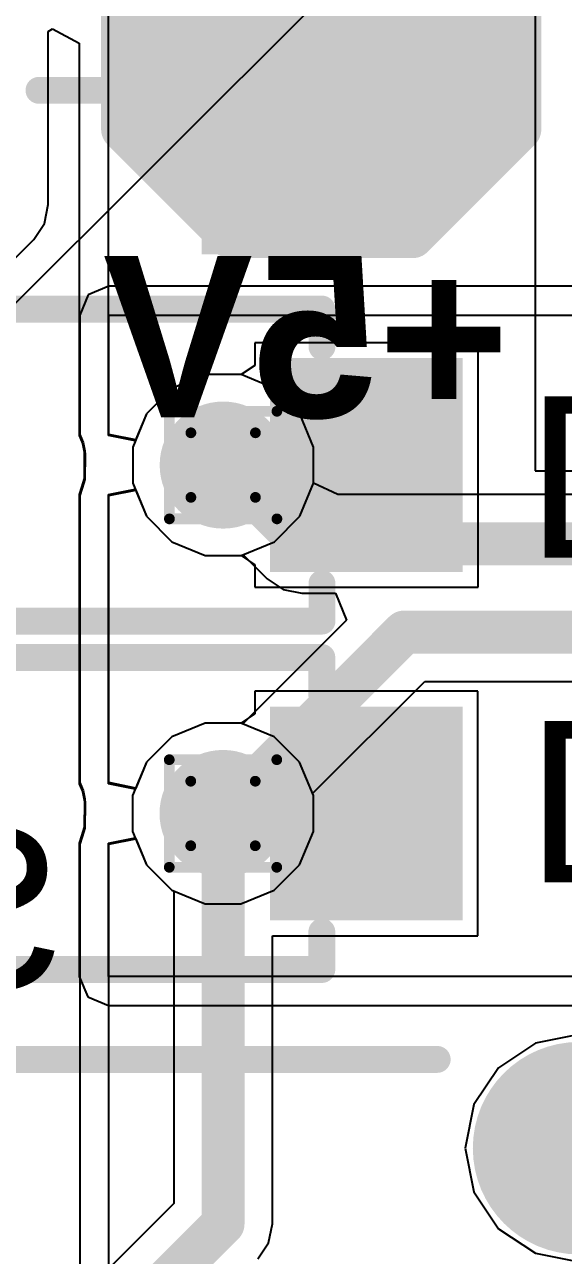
# Model space of a CAD drawing. Header units: inches. Extents: x -22 to 5433, y -13 to 5447.
# Drawn here: x -17.28 to -14.73, y 11.27 to 17.08 of the extents above; entities that cross this region are included whole.
import ezdxf

# ---------------------------------------------------------------- set-up
doc = ezdxf.new("R2010")
doc.units = ezdxf.units.IN
for name, color, linetype in [('Bottom Layer', 5, 'Continuous'), ('Bottom Overlay', 54, 'Continuous'), ('Bottom Paste', 16, 'Continuous'), ('Bottom Solder', 6, 'Continuous'), ('Drill Drawing', 1, 'Continuous'), ('Ground', 16, 'Continuous'), ('Multi-Layer', 9, 'Continuous'), ('Pad Holes', 156, 'Continuous'), ('Power', 76, 'Continuous'), ('Top Layer', 1, 'Continuous'), ('Top Overlay', 2, 'Continuous'), ('Top Paste', 8, 'Continuous'), ('Top Solder', 216, 'Continuous'), ('Via Holes', 16, 'Continuous')]:
    doc.layers.add(name, color=color, linetype=linetype)
doc.styles.add('Arial', font='', dxfattribs={"height": 0.2})
doc.styles.add('Arial_Bold', font='', dxfattribs={"height": 0.2})
doc.styles.get('Arial').set_extended_font_data('Arial')
doc.styles.get('Arial_Bold').set_extended_font_data('Arial', bold=True)

msp = doc.modelspace()

# ---------------------------------------------------------------- hatches: boundary and pattern name
at = {"layer": 'Bottom Layer'}
msp.add_hatch(color=5, dxfattribs=at).paths.add_polyline_path([(-15.4953, 17.7812), (-16.2573, 17.7812), (-16.6383, 17.4002), (-16.6383, 16.6382), (-16.2573, 16.2572), (-15.4953, 16.2572), (-15.1143, 16.6382), (-15.1143, 17.4002)])
h = msp.add_hatch(color=5, dxfattribs=at)
edge = h.paths.add_edge_path()
edge.add_arc((-16.3395, 15.0024), 0.3, 0, 360)
h = msp.add_hatch(color=5, dxfattribs=at)
edge = h.paths.add_edge_path()
edge.add_arc((-16.3402, 13.3574), 0.3, 0, 360)
h = msp.add_hatch(color=5, dxfattribs=at)
edge = h.paths.add_edge_path()
edge.add_arc((-14.6584, 11.7771), 0.4, 90, 270)
edge.add_line((-14.6584, 11.3771), (-13.8584, 11.3771))
edge.add_arc((-13.8584, 11.7771), 0.4, 270, 450)
edge.add_line((-13.8584, 12.1771), (-14.6584, 12.1771))
at = {"layer": 'Bottom Paste'}
msp.add_hatch(color=16, dxfattribs=at).paths.add_polyline_path([(-15.4953, 17.7812), (-16.2573, 17.7812), (-16.6383, 17.4002), (-16.6383, 16.6382), (-16.2573, 16.2572), (-15.4953, 16.2572), (-15.1143, 16.6382), (-15.1143, 17.4002)])
at = {"layer": 'Bottom Solder'}
msp.add_hatch(color=6, dxfattribs=at).paths.add_polyline_path([(-15.4445, 17.8828), (-16.3081, 17.8828), (-16.7399, 17.451), (-16.7399, 16.5874), (-16.3081, 16.1556), (-15.4445, 16.1556), (-15.0127, 16.5874), (-15.0127, 17.451)])
h = msp.add_hatch(color=6, dxfattribs=at)
edge = h.paths.add_edge_path()
edge.add_arc((-14.6584, 11.7771), 0.5016, 90, 270)
edge.add_line((-14.6584, 11.2755), (-13.8584, 11.2755))
edge.add_arc((-13.8584, 11.7771), 0.5016, 270, 450)
edge.add_line((-13.8584, 12.2787), (-14.6584, 12.2787))
at = {"layer": 'Ground'}
h = msp.add_hatch(color=16, dxfattribs=at)
edge = h.paths.add_edge_path()
edge.add_arc((-16.3395, 15.0024), 0.3, 0, 360)
h = msp.add_hatch(color=16, dxfattribs=at)
edge = h.paths.add_edge_path()
edge.add_arc((-16.3402, 13.3574), 0.3, 0, 360)
h = msp.add_hatch(color=16, dxfattribs=at)
edge = h.paths.add_edge_path()
edge.add_arc((-14.6584, 11.7771), 0.4, 90, 270)
edge.add_line((-14.6584, 11.3771), (-13.8584, 11.3771))
edge.add_arc((-13.8584, 11.7771), 0.4, 270, 450)
edge.add_line((-13.8584, 12.1771), (-14.6584, 12.1771))
at = {"layer": 'Multi-Layer'}
h = msp.add_hatch(color=9, dxfattribs=at)
edge = h.paths.add_edge_path()
edge.add_arc((-14.6584, 11.7771), 0.4, 90, 270)
edge.add_line((-14.6584, 11.3771), (-13.8584, 11.3771))
edge.add_arc((-13.8584, 11.7771), 0.4, 270, 450)
edge.add_line((-13.8584, 12.1771), (-14.6584, 12.1771))
at = {"layer": 'Pad Holes'}
h = msp.add_hatch(color=7, dxfattribs=at)
edge = h.paths.add_edge_path()
edge.add_arc((-14.5584, 11.7771), 0.25, 90, 270)
edge.add_line((-14.5584, 11.5271), (-13.9584, 11.5271))
edge.add_arc((-13.9584, 11.7771), 0.25, 270, 450)
edge.add_line((-13.9584, 12.0271), (-14.5584, 12.0271))
at = {"layer": 'Power'}
h = msp.add_hatch(color=76, dxfattribs=at)
edge = h.paths.add_edge_path()
edge.add_arc((-16.3395, 15.0024), 0.3, 0, 360)
h = msp.add_hatch(color=76, dxfattribs=at)
edge = h.paths.add_edge_path()
edge.add_arc((-16.3402, 13.3574), 0.3, 0, 360)
h = msp.add_hatch(color=76, dxfattribs=at)
edge = h.paths.add_edge_path()
edge.add_arc((-14.6584, 11.7771), 0.4, 90, 270)
edge.add_line((-14.6584, 11.3771), (-13.8584, 11.3771))
edge.add_arc((-13.8584, 11.7771), 0.4, 270, 450)
edge.add_line((-13.8584, 12.1771), (-14.6584, 12.1771))
at = {"layer": 'Top Layer'}
for points in [[(-16.3395, 17.0192), (-15.5195, 17.0192), (-15.5195, 16.0992), (-16.3395, 16.0992)], [(-15.2625, 14.5524), (-16.0625, 14.5524), (-16.0625, 15.4524), (-15.2625, 15.4524)], [(-15.2632, 12.9074), (-16.0632, 12.9074), (-16.0632, 13.8074), (-15.2632, 13.8074)]]:
    msp.add_hatch(color=1, dxfattribs=at).paths.add_polyline_path(points)
h = msp.add_hatch(color=1, dxfattribs=at)
edge = h.paths.add_edge_path()
edge.add_arc((-16.3395, 15.0024), 0.3, 0, 360)
h = msp.add_hatch(color=1, dxfattribs=at)
edge = h.paths.add_edge_path()
edge.add_arc((-16.3402, 13.3574), 0.3, 0, 360)
h = msp.add_hatch(color=1, dxfattribs=at)
edge = h.paths.add_edge_path()
edge.add_arc((-14.6584, 11.7771), 0.4, 90, 270)
edge.add_line((-14.6584, 11.3771), (-13.8584, 11.3771))
edge.add_arc((-13.8584, 11.7771), 0.4, 270, 450)
edge.add_line((-13.8584, 12.1771), (-14.6584, 12.1771))
at = {"layer": 'Top Paste'}
for points in [[(-16.3395, 17.0192), (-15.5195, 17.0192), (-15.5195, 16.0992), (-16.3395, 16.0992)], [(-15.2625, 14.5524), (-16.0625, 14.5524), (-16.0625, 15.4524), (-15.2625, 15.4524)], [(-15.2632, 12.9074), (-16.0632, 12.9074), (-16.0632, 13.8074), (-15.2632, 13.8074)]]:
    msp.add_hatch(color=8, dxfattribs=at).paths.add_polyline_path(points)
at = {"layer": 'Top Solder'}
for points in [[(-16.4411, 17.1208), (-15.4179, 17.1208), (-15.4179, 15.9976), (-16.4411, 15.9976)], [(-15.2075, 14.4974), (-16.1175, 14.4974), (-16.1175, 15.5074), (-15.2075, 15.5074)], [(-15.2082, 12.8524), (-16.1182, 12.8524), (-16.1182, 13.8624), (-15.2082, 13.8624)]]:
    msp.add_hatch(color=216, dxfattribs=at).paths.add_polyline_path(points)
h = msp.add_hatch(color=216, dxfattribs=at)
edge = h.paths.add_edge_path()
edge.add_arc((-14.6584, 11.7771), 0.5016, 90, 270)
edge.add_line((-14.6584, 11.2755), (-13.8584, 11.2755))
edge.add_arc((-13.8584, 11.7771), 0.5016, 270, 450)
edge.add_line((-13.8584, 12.2787), (-14.6584, 12.2787))
at = {"layer": 'Via Holes'}
h = msp.add_hatch(color=7, dxfattribs=at)
edge = h.paths.add_edge_path()
edge.add_arc((-16.3395, 15.0024), 0.15, 0, 360)
h = msp.add_hatch(color=7, dxfattribs=at)
edge = h.paths.add_edge_path()
edge.add_arc((-16.3402, 13.3574), 0.15, 0, 360)

# ---------------------------------------------------------------- linework, layer by layer
at = {"layer": 'Bottom Layer'}
for p, q in [((-14.8649, 21.7644), (-14.8649, 14.9746)), ((-16.8816, 15.1414), (-16.8816, 18.8688)), ((-17.1659, 17.049), (-17.1461, 17.0622)), ((-17.1659, 16.2322), (-17.1659, 17.049)), ((-17.1461, 17.0622), (-17.0191, 16.9944)), ((-17.0191, 16.9944), (-17.0191, 15.1414)), ((-17.1837, 16.1431), (-17.1659, 16.2322)), ((-17.2342, 16.0674), (-17.1837, 16.1431)), ((-17.4648, 15.8369), (-17.2342, 16.0674)), ((-16.4245, 15.4294), (-16.5814, 15.3644)), ((-16.2546, 15.4294), (-16.4245, 15.4294)), ((-16.0977, 15.3644), (-16.2546, 15.4294)), ((-16.5814, 15.3644), (-16.7015, 15.2443)), ((-15.9775, 15.2443), (-16.0977, 15.3644)), ((-16.7015, 15.2443), (-16.7546, 15.1162)), ((-15.9125, 15.0874), (-15.9775, 15.2443)), ((-17.0191, 15.1414), (-17.0037, 15.1044)), ((-16.7546, 15.1162), (-16.8816, 15.1414)), ((-17.0037, 15.1044), (-16.9959, 15.0651)), ((-16.9959, 15.0651), (-16.9957, 15.064)), ((-16.9957, 15.0578), (-16.9959, 14.9398)), ((-16.9957, 15.064), (-16.9957, 15.0578)), ((-15.9125, 14.9175), (-15.9125, 15.0874)), ((-16.9959, 14.9398), (-17.0087, 14.8978)), ((-14.8649, 14.9746), (-12.9728, 14.9746)), ((-17.0087, 14.8978), (-17.0191, 14.8634)), ((-16.8816, 14.8634), (-16.7546, 14.8887)), ((-16.7546, 14.8887), (-16.7015, 14.7606)), ((-15.9775, 14.7606), (-15.9125, 14.9175)), ((-17.0191, 14.8634), (-17.0191, 14.8243)), ((-17.0191, 14.8243), (-17.0191, 13.498)), ((-16.8816, 13.498), (-16.8816, 14.8634)), ((-16.7015, 14.7606), (-16.5814, 14.6404)), ((-16.0977, 14.6404), (-15.9775, 14.7606)), ((-16.5814, 14.6404), (-16.4245, 14.5754)), ((-16.2546, 14.5754), (-16.0977, 14.6404)), ((-16.4245, 14.5754), (-16.2546, 14.5754)), ((-16.4251, 13.7844), (-16.5821, 13.7194)), ((-16.2553, 13.7844), (-16.4251, 13.7844)), ((-16.0983, 13.7194), (-16.2553, 13.7844)), ((-16.5821, 13.7194), (-16.7022, 13.5993)), ((-15.9782, 13.5993), (-16.0983, 13.7194)), ((-16.7022, 13.5993), (-16.7546, 13.4727)), ((-15.9132, 13.4423), (-15.9782, 13.5993)), ((-17.0191, 13.498), (-17.0037, 13.4609)), ((-16.7546, 13.4727), (-16.8816, 13.498)), ((-17.0037, 13.4609), (-16.9959, 13.4216)), ((-15.9132, 13.2724), (-15.9132, 13.4423)), ((-16.9959, 13.4216), (-16.9942, 13.4109)), ((-16.9942, 13.4109), (-16.9959, 13.2931)), ((-17.0086, 13.2513), (-17.0191, 13.2168)), ((-16.9959, 13.2931), (-17.0086, 13.2513)), ((-15.9782, 13.1155), (-15.9132, 13.2724)), ((-17.0191, 13.2168), (-17.0191, 13.1776)), ((-16.8816, 13.2168), (-16.7546, 13.242)), ((-16.8816, 12.5885), (-16.8816, 13.2168)), ((-16.7546, 13.242), (-16.7022, 13.1155)), ((-17.0191, 13.1776), (-17.0191, 12.5885)), ((-16.7022, 13.1155), (-16.5821, 12.9954)), ((-16.0983, 12.9954), (-15.9782, 13.1155)), ((-16.5821, 12.9954), (-16.4251, 12.9304)), ((-16.2553, 12.9304), (-16.0983, 12.9954)), ((-16.4251, 12.9304), (-16.2553, 12.9304)), ((-17.0191, 12.5885), (-16.9788, 12.4913)), ((-12.3484, 12.5885), (-16.8816, 12.5885)), ((-16.9788, 12.4913), (-16.8816, 12.4511)), ((-16.8816, 12.4511), (-12.4859, 12.4511))]:
    msp.add_line(p, q, dxfattribs=at)
at = {"layer": 'Bottom Overlay'}
for points in [[(-16.8161, 16.5874, 0.2, 0.2, 0), (-16.8161, 17.451, 0.2, 0.2, 0)], [(-14.9365, 16.5874, 0.2, 0.2, 0), (-14.9365, 17.451, 0.2, 0.2, 0)], [(-16.8161, 16.5874, 0.2, 0.2, 0), (-16.3081, 16.0794, 0.2, 0.2, 0)], [(-15.4445, 16.0794, 0.2, 0.2, 0), (-14.9365, 16.5874, 0.2, 0.2, 0)], [(-16.3081, 16.0794, 0.2, 0.2, 0), (-15.4445, 16.0794, 0.2, 0.2, 0)], [(-19.0784, 12.1963, 0.127, 0.127, 0), (-15.3284, 12.1963, 0.127, 0.127, 0)]]:
    msp.add_lwpolyline(points, format="xyseb", dxfattribs=at)
for points in [[(-16.8661, 16.5874, 0.1, 0.1, 1), (-16.7661, 16.5874, 0.1, 0.1, 1)], [(-16.8661, 16.5874, 0.1, 0.1, 1), (-16.7661, 16.5874, 0.1, 0.1, 1)], [(-14.9865, 16.5874, 0.1, 0.1, 1), (-14.8865, 16.5874, 0.1, 0.1, 1)], [(-14.9865, 16.5874, 0.1, 0.1, 1), (-14.8865, 16.5874, 0.1, 0.1, 1)], [(-16.3581, 16.0794, 0.1, 0.1, 1), (-16.2581, 16.0794, 0.1, 0.1, 1)], [(-16.3581, 16.0794, 0.1, 0.1, 1), (-16.2581, 16.0794, 0.1, 0.1, 1)], [(-15.4945, 16.0794, 0.1, 0.1, 1), (-15.3945, 16.0794, 0.1, 0.1, 1)], [(-15.4945, 16.0794, 0.1, 0.1, 1), (-15.3945, 16.0794, 0.1, 0.1, 1)], [(-15.3601, 12.1963, 0.0635, 0.0635, 1), (-15.2966, 12.1963, 0.0635, 0.0635, 1)]]:
    msp.add_lwpolyline(points, format="xyseb", close=True, dxfattribs=at)
at = {"layer": 'Bottom Solder'}
msp.add_line((-17.861, 15.2294), (5432.8521, 5447.4931), dxfattribs=at)
at = {"layer": 'Drill Drawing'}
for points in [[(-16.5935, 15.2564, 0.0508, 0.0508, 0), (-16.0855, 15.2564, 0.0508, 0.0508, 0)], [(-16.5935, 14.7484, 0.0508, 0.0508, 0), (-16.5935, 15.2564, 0.0508, 0.0508, 0)], [(-16.0855, 14.7484, 0.0508, 0.0508, 0), (-16.0855, 15.2564, 0.0508, 0.0508, 0)], [(-16.4919, 15.1548, 0.0508, 0.0508, 0), (-16.1871, 15.1548, 0.0508, 0.0508, 0)], [(-16.4919, 14.85, 0.0508, 0.0508, 0), (-16.4919, 15.1548, 0.0508, 0.0508, 0)], [(-16.1871, 14.85, 0.0508, 0.0508, 0), (-16.1871, 15.1548, 0.0508, 0.0508, 0)], [(-16.4919, 14.85, 0.0508, 0.0508, 0), (-16.1871, 14.85, 0.0508, 0.0508, 0)], [(-16.5935, 14.7484, 0.0508, 0.0508, 0), (-16.0855, 14.7484, 0.0508, 0.0508, 0)], [(-16.5942, 13.6114, 0.0508, 0.0508, 0), (-16.0862, 13.6114, 0.0508, 0.0508, 0)], [(-16.5942, 13.1034, 0.0508, 0.0508, 0), (-16.5942, 13.6114, 0.0508, 0.0508, 0)], [(-16.0862, 13.1034, 0.0508, 0.0508, 0), (-16.0862, 13.6114, 0.0508, 0.0508, 0)], [(-16.4926, 13.5098, 0.0508, 0.0508, 0), (-16.1878, 13.5098, 0.0508, 0.0508, 0)], [(-16.4926, 13.205, 0.0508, 0.0508, 0), (-16.4926, 13.5098, 0.0508, 0.0508, 0)], [(-16.1878, 13.205, 0.0508, 0.0508, 0), (-16.1878, 13.5098, 0.0508, 0.0508, 0)], [(-16.4926, 13.205, 0.0508, 0.0508, 0), (-16.1878, 13.205, 0.0508, 0.0508, 0)], [(-16.5942, 13.1034, 0.0508, 0.0508, 0), (-16.0862, 13.1034, 0.0508, 0.0508, 0)]]:
    msp.add_lwpolyline(points, format="xyseb", dxfattribs=at)
for points in [[(-16.6062, 15.2564, 0.0254, 0.0254, 1), (-16.5808, 15.2564, 0.0254, 0.0254, 1)], [(-16.6062, 15.2564, 0.0254, 0.0254, 1), (-16.5808, 15.2564, 0.0254, 0.0254, 1)], [(-16.0982, 15.2564, 0.0254, 0.0254, 1), (-16.0728, 15.2564, 0.0254, 0.0254, 1)], [(-16.0982, 15.2564, 0.0254, 0.0254, 1), (-16.0728, 15.2564, 0.0254, 0.0254, 1)], [(-16.5046, 15.1548, 0.0254, 0.0254, 1), (-16.4792, 15.1548, 0.0254, 0.0254, 1)], [(-16.5046, 15.1548, 0.0254, 0.0254, 1), (-16.4792, 15.1548, 0.0254, 0.0254, 1)], [(-16.1998, 15.1548, 0.0254, 0.0254, 1), (-16.1744, 15.1548, 0.0254, 0.0254, 1)], [(-16.1998, 15.1548, 0.0254, 0.0254, 1), (-16.1744, 15.1548, 0.0254, 0.0254, 1)], [(-16.5046, 14.85, 0.0254, 0.0254, 1), (-16.4792, 14.85, 0.0254, 0.0254, 1)], [(-16.5046, 14.85, 0.0254, 0.0254, 1), (-16.4792, 14.85, 0.0254, 0.0254, 1)], [(-16.1998, 14.85, 0.0254, 0.0254, 1), (-16.1744, 14.85, 0.0254, 0.0254, 1)], [(-16.1998, 14.85, 0.0254, 0.0254, 1), (-16.1744, 14.85, 0.0254, 0.0254, 1)], [(-16.6062, 14.7484, 0.0254, 0.0254, 1), (-16.5808, 14.7484, 0.0254, 0.0254, 1)], [(-16.6062, 14.7484, 0.0254, 0.0254, 1), (-16.5808, 14.7484, 0.0254, 0.0254, 1)], [(-16.0982, 14.7484, 0.0254, 0.0254, 1), (-16.0728, 14.7484, 0.0254, 0.0254, 1)], [(-16.0982, 14.7484, 0.0254, 0.0254, 1), (-16.0728, 14.7484, 0.0254, 0.0254, 1)], [(-16.6069, 13.6114, 0.0254, 0.0254, 1), (-16.5815, 13.6114, 0.0254, 0.0254, 1)], [(-16.6069, 13.6114, 0.0254, 0.0254, 1), (-16.5815, 13.6114, 0.0254, 0.0254, 1)], [(-16.0989, 13.6114, 0.0254, 0.0254, 1), (-16.0735, 13.6114, 0.0254, 0.0254, 1)], [(-16.0989, 13.6114, 0.0254, 0.0254, 1), (-16.0735, 13.6114, 0.0254, 0.0254, 1)], [(-16.5053, 13.5098, 0.0254, 0.0254, 1), (-16.4799, 13.5098, 0.0254, 0.0254, 1)], [(-16.5053, 13.5098, 0.0254, 0.0254, 1), (-16.4799, 13.5098, 0.0254, 0.0254, 1)], [(-16.2005, 13.5098, 0.0254, 0.0254, 1), (-16.1751, 13.5098, 0.0254, 0.0254, 1)], [(-16.2005, 13.5098, 0.0254, 0.0254, 1), (-16.1751, 13.5098, 0.0254, 0.0254, 1)], [(-16.5053, 13.205, 0.0254, 0.0254, 1), (-16.4799, 13.205, 0.0254, 0.0254, 1)], [(-16.5053, 13.205, 0.0254, 0.0254, 1), (-16.4799, 13.205, 0.0254, 0.0254, 1)], [(-16.2005, 13.205, 0.0254, 0.0254, 1), (-16.1751, 13.205, 0.0254, 0.0254, 1)], [(-16.2005, 13.205, 0.0254, 0.0254, 1), (-16.1751, 13.205, 0.0254, 0.0254, 1)], [(-16.6069, 13.1034, 0.0254, 0.0254, 1), (-16.5815, 13.1034, 0.0254, 0.0254, 1)], [(-16.6069, 13.1034, 0.0254, 0.0254, 1), (-16.5815, 13.1034, 0.0254, 0.0254, 1)], [(-16.0989, 13.1034, 0.0254, 0.0254, 1), (-16.0735, 13.1034, 0.0254, 0.0254, 1)], [(-16.0989, 13.1034, 0.0254, 0.0254, 1), (-16.0735, 13.1034, 0.0254, 0.0254, 1)]]:
    msp.add_lwpolyline(points, format="xyseb", close=True, dxfattribs=at)
at = {"layer": 'Ground'}
for p, q in [((-16.4245, 15.4294), (-16.5814, 15.3644)), ((-16.2546, 15.4294), (-16.4245, 15.4294)), ((-16.0977, 15.3644), (-16.2546, 15.4294)), ((-16.5814, 15.3644), (-16.7015, 15.2443)), ((-15.9775, 15.2443), (-16.0977, 15.3644)), ((-16.7015, 15.2443), (-16.7665, 15.0874)), ((-15.9125, 15.0874), (-15.9775, 15.2443)), ((-16.7665, 15.0874), (-16.7665, 14.9175)), ((-15.9125, 14.9175), (-15.9125, 15.0874)), ((-16.7665, 14.9175), (-16.7015, 14.7606)), ((-15.7974, 14.8635), (-15.9125, 14.9175)), ((-11.3675, 14.8635), (-15.7974, 14.8635)), ((-16.7015, 14.7606), (-16.5814, 14.6404)), ((-16.5814, 14.6404), (-16.4245, 14.5754)), ((-16.4245, 14.5754), (-16.2546, 14.5754)), ((-16.2546, 14.5754), (-16.2458, 14.5791)), ((-16.2458, 14.5791), (-16.1323, 14.4656)), ((-16.1323, 14.4656), (-16.0567, 14.4151)), ((-16.0567, 14.4151), (-15.9675, 14.3973)), ((-15.9675, 14.3973), (-15.8095, 14.3973)), ((-15.8095, 14.3973), (-15.7569, 14.2703)), ((-15.7569, 14.2703), (-16.2465, 13.7807)), ((-15.9168, 13.4511), (-15.3869, 13.9811)), ((-15.3869, 13.9811), (-10.673, 13.9811)), ((-16.4251, 13.7844), (-16.5821, 13.7194)), ((-16.2553, 13.7844), (-16.4251, 13.7844)), ((-16.2465, 13.7807), (-16.2553, 13.7844)), ((-16.5821, 13.7194), (-16.7022, 13.5993)), ((-16.7022, 13.5993), (-16.7672, 13.4423)), ((-16.7672, 13.4423), (-16.7672, 13.2724)), ((-15.9132, 13.4423), (-15.9168, 13.4511)), ((-15.9132, 13.2724), (-15.9132, 13.4423)), ((-16.7672, 13.2724), (-16.7022, 13.1155)), ((-15.9782, 13.1155), (-15.9132, 13.2724)), ((-16.7022, 13.1155), (-16.5821, 12.9954)), ((-16.0983, 12.9954), (-15.9782, 13.1155)), ((-16.5821, 12.9954), (-16.4251, 12.9304)), ((-16.2553, 12.9304), (-16.0983, 12.9954)), ((-16.4251, 12.9304), (-16.2553, 12.9304))]:
    msp.add_line(p, q, dxfattribs=at)
for points in [[(-16.3395, 15.0024, 0.2032, 0.2032, 0), (-15.9675, 14.6304, 0.2032, 0.2032, 0)], [(-15.9675, 14.6304, 0.2032, 0.2032, 0), (-11.2709, 14.6304, 0.2032, 0.2032, 0)], [(-16.3402, 13.3574, 0.2032, 0.2032, 0), (-15.4834, 14.2141, 0.2032, 0.2032, 0)], [(-15.4834, 14.2141, 0.2032, 0.2032, 0), (-10.673, 14.2141, 0.2032, 0.2032, 0)]]:
    msp.add_lwpolyline(points, format="xyseb", dxfattribs=at)
for points in [[(-16.3903, 15.0024, 0.1016, 0.1016, 1), (-16.2887, 15.0024, 0.1016, 0.1016, 1)], [(-16.0183, 14.6304, 0.1016, 0.1016, 1), (-15.9167, 14.6304, 0.1016, 0.1016, 1)], [(-16.0183, 14.6304, 0.1016, 0.1016, 1), (-15.9167, 14.6304, 0.1016, 0.1016, 1)], [(-15.5342, 14.2141, 0.1016, 0.1016, 1), (-15.4326, 14.2141, 0.1016, 0.1016, 1)], [(-15.5342, 14.2141, 0.1016, 0.1016, 1), (-15.4326, 14.2141, 0.1016, 0.1016, 1)], [(-16.391, 13.3574, 0.1016, 0.1016, 1), (-16.2894, 13.3574, 0.1016, 0.1016, 1)]]:
    msp.add_lwpolyline(points, format="xyseb", close=True, dxfattribs=at)
at = {"layer": 'Power'}
for p, q in [((-16.9767, 15.8068), (-17.017, 15.7096)), ((-16.8795, 15.847), (-16.9767, 15.8068)), ((-13.5359, 15.847), (-16.8795, 15.847)), ((-17.017, 15.7096), (-17.017, 15.1464)), ((-16.8795, 15.1464), (-16.8795, 15.7096)), ((-16.8795, 15.7096), (-13.1885, 15.7096)), ((-16.4245, 15.4294), (-16.5814, 15.3644)), ((-16.2546, 15.4294), (-16.4245, 15.4294)), ((-16.0977, 15.3644), (-16.2546, 15.4294)), ((-16.5814, 15.3644), (-16.7015, 15.2443)), ((-15.9775, 15.2443), (-16.0977, 15.3644)), ((-16.7015, 15.2443), (-16.7525, 15.1212)), ((-15.9125, 15.0874), (-15.9775, 15.2443)), ((-17.017, 15.1464), (-17.0017, 15.1094)), ((-17.0017, 15.1094), (-16.9938, 15.0701)), ((-16.7525, 15.1212), (-16.8795, 15.1464)), ((-16.9938, 15.0701), (-16.9912, 15.0524)), ((-16.9912, 15.0524), (-16.9938, 14.9348)), ((-15.9125, 14.9175), (-15.9125, 15.0874)), ((-16.9938, 14.9348), (-17.0064, 14.8933)), ((-17.0064, 14.8933), (-17.017, 14.8584)), ((-16.8795, 14.8584), (-16.7525, 14.8837)), ((-16.7525, 14.8837), (-16.7015, 14.7606)), ((-15.9775, 14.7606), (-15.9125, 14.9175)), ((-17.017, 14.8584), (-17.017, 14.8191)), ((-17.017, 14.8191), (-17.017, 13.503)), ((-16.8795, 13.503), (-16.8795, 14.8584)), ((-16.7015, 14.7606), (-16.5814, 14.6404)), ((-16.0977, 14.6404), (-15.9775, 14.7606)), ((-16.5814, 14.6404), (-16.4245, 14.5754)), ((-16.2546, 14.5754), (-16.0977, 14.6404)), ((-16.4245, 14.5754), (-16.2546, 14.5754)), ((-16.4251, 13.7844), (-16.5821, 13.7194)), ((-16.2553, 13.7844), (-16.4251, 13.7844)), ((-16.0983, 13.7194), (-16.2553, 13.7844)), ((-16.5821, 13.7194), (-16.7022, 13.5993)), ((-15.9782, 13.5993), (-16.0983, 13.7194)), ((-16.7022, 13.5993), (-16.7525, 13.4777)), ((-15.9132, 13.4423), (-15.9782, 13.5993)), ((-17.017, 13.503), (-17.0017, 13.4659)), ((-16.7525, 13.4777), (-16.8795, 13.503)), ((-17.0017, 13.4659), (-16.9938, 13.4266)), ((-16.9938, 13.4266), (-16.9908, 13.4056)), ((-15.9132, 13.2724), (-15.9132, 13.4423)), ((-16.9908, 13.4056), (-16.9938, 13.2881)), ((-16.9938, 13.2881), (-17.0064, 13.2467)), ((-15.9782, 13.1155), (-15.9132, 13.2724)), ((-17.0064, 13.2467), (-17.017, 13.2118)), ((-17.017, 13.2118), (-17.017, 13.1723)), ((-16.8795, 13.2118), (-16.7525, 13.237)), ((-16.8795, 9.5436), (-16.8795, 13.2118)), ((-16.7525, 13.237), (-16.7022, 13.1155)), ((-17.017, 13.1723), (-17.017, 9.5436)), ((-16.7022, 13.1155), (-16.5821, 12.9954)), ((-16.0983, 12.9954), (-15.9782, 13.1155)), ((-16.5821, 12.9954), (-16.4251, 12.9304)), ((-16.2553, 12.9304), (-16.0983, 12.9954)), ((-16.4251, 12.9304), (-16.2553, 12.9304)), ((-14.864, 12.2735), (-15.0383, 12.157)), ((-14.6584, 12.3144), (-14.864, 12.2735)), ((-15.0383, 12.157), (-15.1548, 11.9827)), ((-15.1548, 11.9827), (-15.1957, 11.7771)), ((-15.1957, 11.7771), (-15.1548, 11.5715)), ((-15.1548, 11.5715), (-15.0383, 11.3971)), ((-15.0383, 11.3971), (-14.864, 11.2807)), ((-14.864, 11.2807), (-14.6584, 11.2398))]:
    msp.add_line(p, q, dxfattribs=at)
at = {"layer": 'Top Layer'}
for p, q in [((-15.1355, 15.5794), (-16.1895, 15.5794)), ((-16.1895, 15.5794), (-16.1895, 15.4729)), ((-15.1355, 14.4254), (-15.1355, 15.5794)), ((-16.1895, 15.4729), (-16.2546, 15.4294)), ((-16.4245, 15.4294), (-16.5814, 15.3644)), ((-16.2546, 15.4294), (-16.4245, 15.4294)), ((-16.5814, 15.3644), (-16.7015, 15.2443)), ((-16.7015, 15.2443), (-16.7665, 15.0874)), ((-16.7665, 15.0874), (-16.7665, 14.9175)), ((-16.7665, 14.9175), (-16.7015, 14.7606)), ((-16.7015, 14.7606), (-16.5814, 14.6404)), ((-16.5814, 14.6404), (-16.4245, 14.5754)), ((-16.4245, 14.5754), (-16.2546, 14.5754)), ((-16.2546, 14.5754), (-16.1895, 14.532)), ((-16.1895, 14.532), (-16.1895, 14.4254)), ((-16.1895, 14.4254), (-15.1355, 14.4254)), ((-15.1362, 13.9344), (-16.1902, 13.9344)), ((-16.1902, 13.9344), (-16.1902, 13.8279)), ((-15.1362, 12.7804), (-15.1362, 13.9344)), ((-16.4251, 13.7844), (-16.5821, 13.7194)), ((-16.2553, 13.7844), (-16.4251, 13.7844)), ((-16.1902, 13.8279), (-16.2553, 13.7844)), ((-16.5821, 13.7194), (-16.7022, 13.5993)), ((-16.7022, 13.5993), (-16.7672, 13.4423)), ((-16.7672, 13.4423), (-16.7672, 13.2724)), ((-16.7672, 13.2724), (-16.7022, 13.1155)), ((-16.7022, 13.1155), (-16.5821, 12.9954)), ((-16.5821, 12.9954), (-16.5733, 12.9917)), ((-16.5733, 12.9917), (-16.5733, 11.5163)), ((-16.1071, 11.4198), (-16.1071, 12.7804)), ((-16.1071, 12.7804), (-15.1362, 12.7804)), ((-16.5733, 11.5163), (-17.6297, 10.4599)), ((-16.1249, 11.3306), (-16.1071, 11.4198)), ((-16.1754, 11.255), (-16.1249, 11.3306))]:
    msp.add_line(p, q, dxfattribs=at)
for points in [[(-16.3395, 15.0024, 0.2032, 0.2032, 0), (-15.6625, 15.0024, 0.2032, 0.2032, 0)], [(-16.3402, 11.4198, 0.2032, 0.2032, 0), (-16.3402, 13.3574, 0.2032, 0.2032, 0)], [(-16.3402, 13.3574, 0.2032, 0.2032, 0), (-15.6632, 13.3574, 0.2032, 0.2032, 0)], [(-17.5331, 10.2269, 0.2032, 0.2032, 0), (-16.3402, 11.4198, 0.2032, 0.2032, 0)]]:
    msp.add_lwpolyline(points, format="xyseb", dxfattribs=at)
for points in [[(-16.3903, 15.0024, 0.1016, 0.1016, 1), (-16.2887, 15.0024, 0.1016, 0.1016, 1)], [(-15.7133, 15.0024, 0.1016, 0.1016, 1), (-15.6117, 15.0024, 0.1016, 0.1016, 1)], [(-16.391, 13.3574, 0.1016, 0.1016, 1), (-16.2894, 13.3574, 0.1016, 0.1016, 1)], [(-16.391, 13.3574, 0.1016, 0.1016, 1), (-16.2894, 13.3574, 0.1016, 0.1016, 1)], [(-15.714, 13.3574, 0.1016, 0.1016, 1), (-15.6124, 13.3574, 0.1016, 0.1016, 1)], [(-16.391, 11.4198, 0.1016, 0.1016, 1), (-16.2894, 11.4198, 0.1016, 0.1016, 1)], [(-16.391, 11.4198, 0.1016, 0.1016, 1), (-16.2894, 11.4198, 0.1016, 0.1016, 1)]]:
    msp.add_lwpolyline(points, format="xyseb", close=True, dxfattribs=at)
at = {"layer": 'Top Overlay'}
for points in [[(-15.3301, 16.975, 0.127, 0.127, 0), (-15.3301, 18.372, 0.127, 0.127, 0)], [(-17.2097, 16.7718, 0.127, 0.127, 0), (-16.5493, 16.7718, 0.127, 0.127, 0)], [(-17.7269, 15.739, 0.127, 0.127, 0), (-15.8727, 15.739, 0.127, 0.127, 0)], [(-15.8727, 15.5612, 0.127, 0.127, 0), (-15.8727, 15.739, 0.127, 0.127, 0)], [(-15.8727, 14.2658, 0.127, 0.127, 0), (-15.8727, 14.4436, 0.127, 0.127, 0)], [(-17.7269, 14.2658, 0.127, 0.127, 0), (-15.8727, 14.2658, 0.127, 0.127, 0)], [(-17.7276, 14.094, 0.127, 0.127, 0), (-15.8734, 14.094, 0.127, 0.127, 0)], [(-15.8734, 13.9162, 0.127, 0.127, 0), (-15.8734, 14.094, 0.127, 0.127, 0)], [(-15.8734, 12.6208, 0.127, 0.127, 0), (-15.8734, 12.7986, 0.127, 0.127, 0)], [(-17.7276, 12.6208, 0.127, 0.127, 0), (-15.8734, 12.6208, 0.127, 0.127, 0)]]:
    msp.add_lwpolyline(points, format="xyseb", dxfattribs=at)
for points in [[(-15.3619, 16.975, 0.0635, 0.0635, 1), (-15.2984, 16.975, 0.0635, 0.0635, 1)], [(-17.2415, 16.7718, 0.0635, 0.0635, 1), (-17.178, 16.7718, 0.0635, 0.0635, 1)], [(-16.5811, 16.7718, 0.0635, 0.0635, 1), (-16.5176, 16.7718, 0.0635, 0.0635, 1)], [(-15.9045, 15.739, 0.0635, 0.0635, 1), (-15.841, 15.739, 0.0635, 0.0635, 1)], [(-15.9045, 15.739, 0.0635, 0.0635, 1), (-15.841, 15.739, 0.0635, 0.0635, 1)], [(-15.9045, 15.5612, 0.0635, 0.0635, 1), (-15.841, 15.5612, 0.0635, 0.0635, 1)], [(-15.9045, 14.4436, 0.0635, 0.0635, 1), (-15.841, 14.4436, 0.0635, 0.0635, 1)], [(-15.9045, 14.2658, 0.0635, 0.0635, 1), (-15.841, 14.2658, 0.0635, 0.0635, 1)], [(-15.9045, 14.2658, 0.0635, 0.0635, 1), (-15.841, 14.2658, 0.0635, 0.0635, 1)], [(-15.9051, 14.094, 0.0635, 0.0635, 1), (-15.8416, 14.094, 0.0635, 0.0635, 1)], [(-15.9051, 14.094, 0.0635, 0.0635, 1), (-15.8416, 14.094, 0.0635, 0.0635, 1)], [(-15.9051, 13.9162, 0.0635, 0.0635, 1), (-15.8416, 13.9162, 0.0635, 0.0635, 1)], [(-15.9051, 12.7986, 0.0635, 0.0635, 1), (-15.8416, 12.7986, 0.0635, 0.0635, 1)], [(-15.9051, 12.6208, 0.0635, 0.0635, 1), (-15.8416, 12.6208, 0.0635, 0.0635, 1)], [(-15.9051, 12.6208, 0.0635, 0.0635, 1), (-15.8416, 12.6208, 0.0635, 0.0635, 1)]]:
    msp.add_lwpolyline(points, format="xyseb", close=True, dxfattribs=at)

# ---------------------------------------------------------------- texts
at = {"layer": 'Bottom Overlay', "style": 'Arial_Bold', "text_generation_flag": 2}
msp.add_text('+5V', height=0.762, rotation=360, dxfattribs=at).set_placement((-14.9851, 15.2272))
at = {"layer": 'Bottom Overlay', "style": 'Arial', "text_generation_flag": 2}
msp.add_text('SW2', height=0.762, dxfattribs=at).set_placement((-17.0879, 12.5265))
at = {"layer": 'Top Overlay', "style": 'Arial'}
for s, p in [('D4', (-14.9086, 14.5654)), ('D6', (-14.9086, 13.0316))]:
    msp.add_text(s, height=0.762, dxfattribs=at).set_placement(p)

doc.saveas('drawing.dxf')
